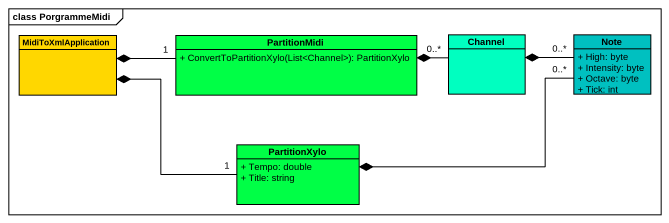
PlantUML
@startuml
mainframe class PorgrammeMidi
hide circle
hide empty members
skinparam classAttributeIconSize 0
class MidiToXmlApplication #FFD700
class PartitionMidi #00FF46 {
  + ConvertToPartitionXylo(List<Channel>): PartitionXylo
}
class Channel #00FFC0
class "Note" as Note_ #00C0C0 {
  + High: byte
  + Intensity: byte
  + Octave: byte
  + Tick: int
}
class PartitionXylo #00FF46 {
  + Tempo: double
  + Title: string
}
PartitionMidi "1" -left-* MidiToXmlApplication
Channel "0..*" -left-* PartitionMidi
Note_ "0..*" -left-* Channel
Note_ "0..*" -left-* PartitionXylo
PartitionXylo "1" -left-* MidiToXmlApplication
@enduml
